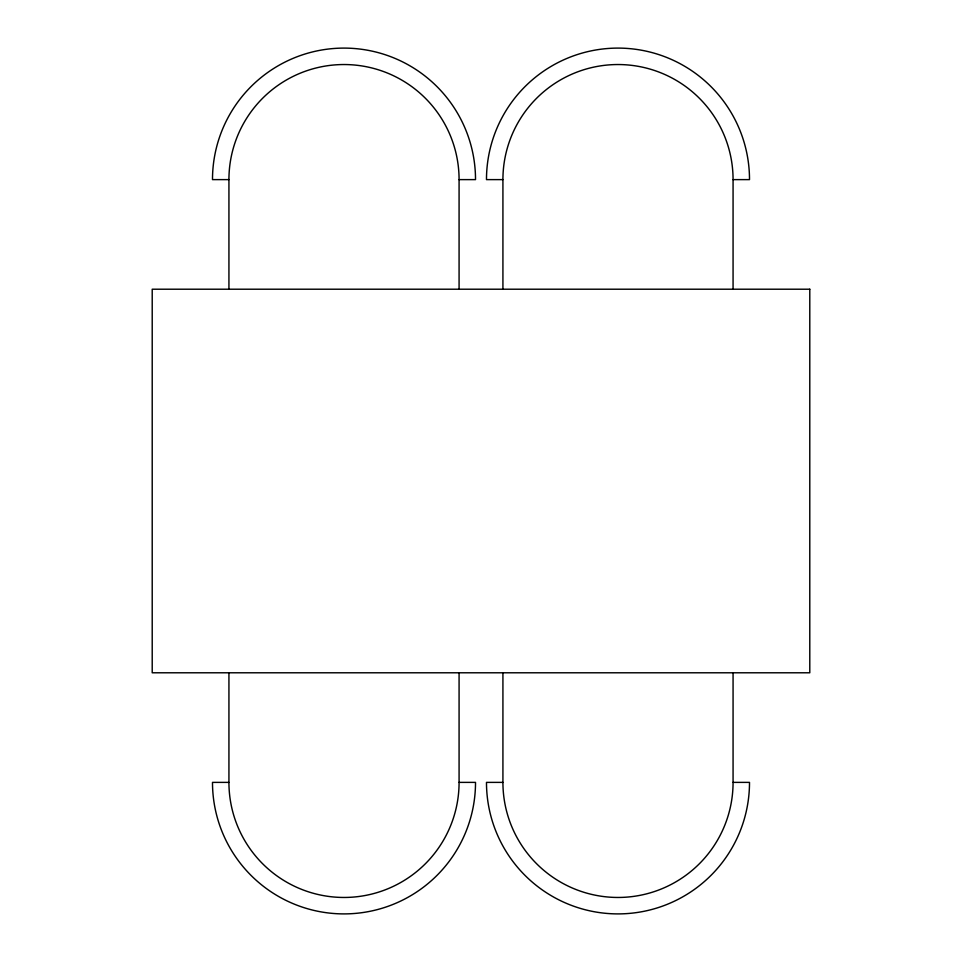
<?xml version="1.0" encoding="UTF-8"?>
<svg xmlns="http://www.w3.org/2000/svg" width="962" height="962" viewBox="0 0 962 962"><rect width="100%" height="100%" fill="white"/><g stroke="black" fill="none" stroke-linecap="round" stroke-linejoin="round"><path stroke-width="1.44" d="M228.932 179.617L212.494 179.617A131.517 131.517 0 0 1 344.011 48.1A131.517 131.517 0 0 1 475.517 179.617L459.078 179.617A115.079 115.079 0 0 0 344.011 64.538A115.079 115.079 0 0 0 228.932 179.617L228.932 289.213M502.922 179.617L486.483 179.617A131.517 131.517 0 0 1 617.989 48.1A131.517 131.517 0 0 1 749.506 179.617L733.068 179.617A115.079 115.079 0 0 0 617.989 64.538A115.079 115.079 0 0 0 502.922 179.617L502.922 289.213M228.932 782.383L212.494 782.383A131.517 131.517 0 0 0 344.011 913.9A131.517 131.517 0 0 0 475.517 782.383L459.078 782.383A115.079 115.079 0 0 1 344.011 897.462A115.079 115.079 0 0 1 228.932 782.383L228.932 672.787M502.922 782.383L486.483 782.383A131.517 131.517 0 0 0 617.989 913.9A131.517 131.517 0 0 0 749.506 782.383L733.068 782.383A115.079 115.079 0 0 1 617.989 897.462A115.079 115.079 0 0 1 502.922 782.383L502.922 672.787M733.068 179.617L733.068 289.213M733.068 672.787L733.068 782.383M459.078 179.617L459.078 289.213M459.078 672.787L459.078 782.383M809.788 289.213L152.212 289.213L152.212 672.787L809.788 672.787L809.788 289.213"/></g></svg>
